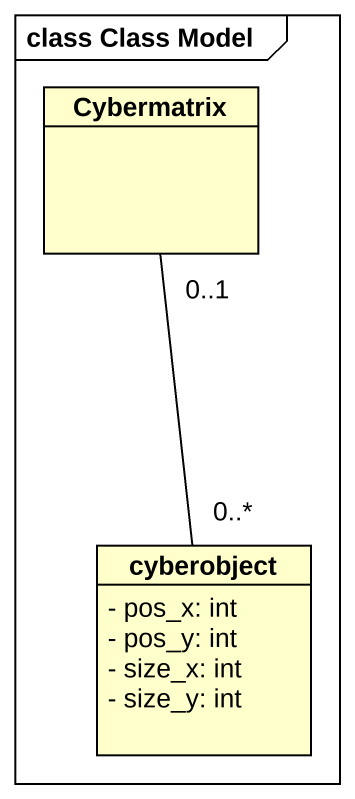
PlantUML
@startuml
mainframe class Class Model
hide circle
hide empty members
skinparam classAttributeIconSize 0
class Cybermatrix
class cyberobject {
  - pos_x: int
  - pos_y: int
  - size_x: int
  - size_y: int
}
cyberobject "0..*" -up- "0..1" Cybermatrix
@enduml
